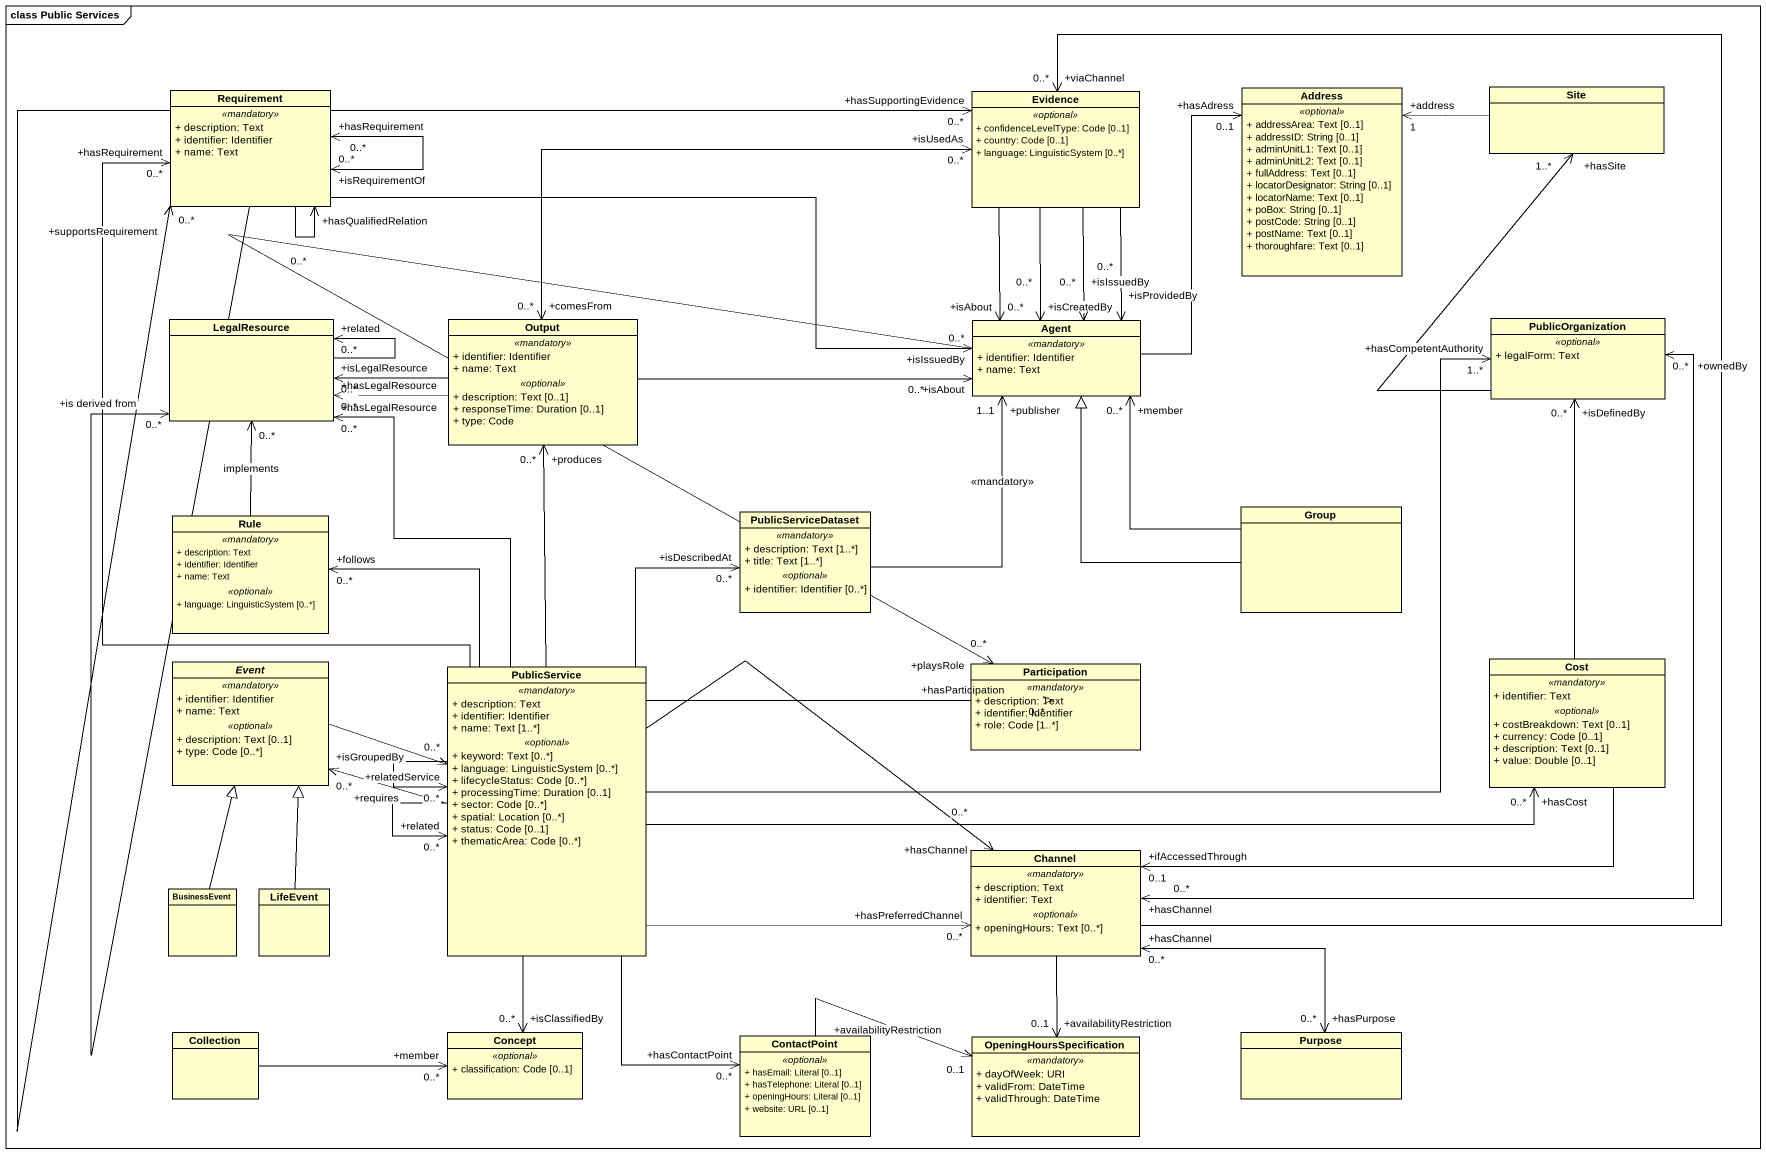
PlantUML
@startuml
mainframe class Public Services
hide circle
hide empty members
skinparam classAttributeIconSize 0
class Requirement {
  .. <<mandatory>> ..
  + description: Text
  + identifier: Identifier
  + name: Text
}
class Evidence {
  .. <<optional>> ..
  + confidenceLevelType: Code [0..1]
  + country: Code [0..1]
  + language: LinguisticSystem [0..*]
}
class Address {
  .. <<optional>> ..
  + addressArea: Text [0..1]
  + addressID: String [0..1]
  + adminUnitL1: Text [0..1]
  + adminUnitL2: Text [0..1]
  + fullAddress: Text [0..1]
  + locatorDesignator: String [0..1]
  + locatorName: Text [0..1]
  + poBox: String [0..1]
  + postCode: String [0..1]
  + postName: Text [0..1]
  + thoroughfare: Text [0..1]
}
class Site
class LegalResource
class Output {
  .. <<mandatory>> ..
  + identifier: Identifier
  + name: Text
  .. <<optional>> ..
  + description: Text [0..1]
  + responseTime: Duration [0..1]
  + type: Code
}
class "Agent" as Agent_ {
  .. <<mandatory>> ..
  + identifier: Identifier
  + name: Text
}
class PublicOrganization {
  .. <<optional>> ..
  + legalForm: Text
}
class Rule {
  .. <<mandatory>> ..
  + description: Text
  + identifier: Identifier
  + name: Text
  .. <<optional>> ..
  + language: LinguisticSystem [0..*]
}
class PublicServiceDataset {
  .. <<mandatory>> ..
  + description: Text [1..*]
  + title: Text [1..*]
  .. <<optional>> ..
  + identifier: Identifier [0..*]
}
class "Group" as Group_
abstract class Event {
  .. <<mandatory>> ..
  + identifier: Identifier
  + name: Text
  .. <<optional>> ..
  + description: Text [0..1]
  + type: Code [0..*]
}
class PublicService {
  .. <<mandatory>> ..
  + description: Text
  + identifier: Identifier
  + name: Text [1..*]
  .. <<optional>> ..
  + keyword: Text [0..*]
  + language: LinguisticSystem [0..*]
  + lifecycleStatus: Code [0..*]
  + processingTime: Duration [0..1]
  + sector: Code [0..*]
  + spatial: Location [0..*]
  + status: Code [0..1]
  + thematicArea: Code [0..*]
}
class Participation {
  .. <<mandatory>> ..
  + description: Text
  + identifier: Identifier
  + role: Code [1..*]
}
class Cost {
  .. <<mandatory>> ..
  + identifier: Text
  .. <<optional>> ..
  + costBreakdown: Text [0..1]
  + currency: Code [0..1]
  + description: Text [0..1]
  + value: Double [0..1]
}
class BusinessEvent
class LifeEvent
class Channel {
  .. <<mandatory>> ..
  + description: Text
  + identifier: Text
  .. <<optional>> ..
  + openingHours: Text [0..*]
}
class Collection
class Concept {
  .. <<optional>> ..
  + classification: Code [0..1]
}
class ContactPoint {
  .. <<optional>> ..
  + hasEmail: Literal [0..1]
  + hasTelephone: Literal [0..1]
  + openingHours: Literal [0..1]
  + website: URL [0..1]
}
class OpeningHoursSpecification {
  .. <<mandatory>> ..
  + dayOfWeek: URI
  + validFrom: DateTime
  + validThrough: DateTime
}
class Purpose
Requirement "+isRequirementOf\n0..*" <--> "+hasRequirement\n0..*" Requirement
Requirement --> "+hasQualifiedRelation\n0..*" Requirement
Requirement --> "+is derived from\n0..*" LegalResource
Requirement -right-> "+isIssuedBy\n0..*" Agent_
Evidence "+hasSupportingEvidence\n0..*" <-left-> "+supportsRequirement\n0..*" Requirement
Evidence --> "+isAbout\n0..*" Agent_
Evidence --> "+isCreatedBy\n0..*" Agent_
Evidence --> "+isIssuedBy\n0..*" Agent_
Evidence --> "+isProvidedBy\n0..*" Agent_
Site -left-> "+address\n1" Address
LegalResource --> "+related\n0..*" LegalResource
Output "+comesFrom\n0..*" <-right-> "+isUsedAs\n0..*" Evidence
Output -left-> "+hasLegalResource\n0..*" LegalResource
Output -left-> "+isLegalResource\n0..*" LegalResource
Output -right-> "+isAbout\n0..*" Agent_
Agent_ -up-> "+hasAdress\n0..1" Address
Agent_ --> "+playsRole\n0..*" Participation
PublicOrganization -up-> "+hasSite\n1..*" Site
Rule -up-> "0..*" LegalResource : implements
PublicServiceDataset -up-> "+publisher\n1..1" Agent_ : <<mandatory>>
Group_ -up-|> Agent_
Group_ -up-> "+member\n0..*" Agent_
Event -right-> "+relatedService\n0..*" PublicService
PublicService -up-> "+hasRequirement\n0..*" Requirement
PublicService -up-> "+hasLegalResource\n0..*" LegalResource
PublicService -up-> "+produces\n0..*" Output
PublicService -right-> "+hasCompetentAuthority\n1..*" PublicOrganization
PublicService -up-> "+follows\n0..*" Rule
PublicService -up-> "+isDescribedAt\n0..*" PublicServiceDataset
PublicService -left-> "+isGroupedBy\n0..*" Event
PublicService --> "+requires\n0..*" PublicService
PublicService --> "+related\n0..*" PublicService
PublicService -right-> "+hasParticipation\n0..*" Participation
PublicService -right-> "+hasCost\n0..*" Cost
PublicService -right-> "+hasPreferredChannel\n0..*" Channel
PublicService -right-> "+hasChannel\n0..*" Channel
PublicService --> "+isClassifiedBy\n0..*" Concept
PublicService --> "+hasContactPoint\n0..*" ContactPoint
Cost -up-> "+isDefinedBy\n0..*" PublicOrganization
Cost -left-> "+ifAccessedThrough\n0..1" Channel
BusinessEvent -up-|> Event
LifeEvent -up-|> Event
Channel -up-> "+viaChannel\n0..*" Evidence
Channel "+hasChannel\n0..*" <-up-> "+ownedBy\n0..*" PublicOrganization
Channel --> "+availabilityRestriction\n0..1" OpeningHoursSpecification
Channel "+hasChannel\n0..*" <--> "+hasPurpose\n0..*" Purpose
Collection -right-> "+member\n0..*" Concept
ContactPoint -right-> "+availabilityRestriction\n0..1" OpeningHoursSpecification
@enduml
